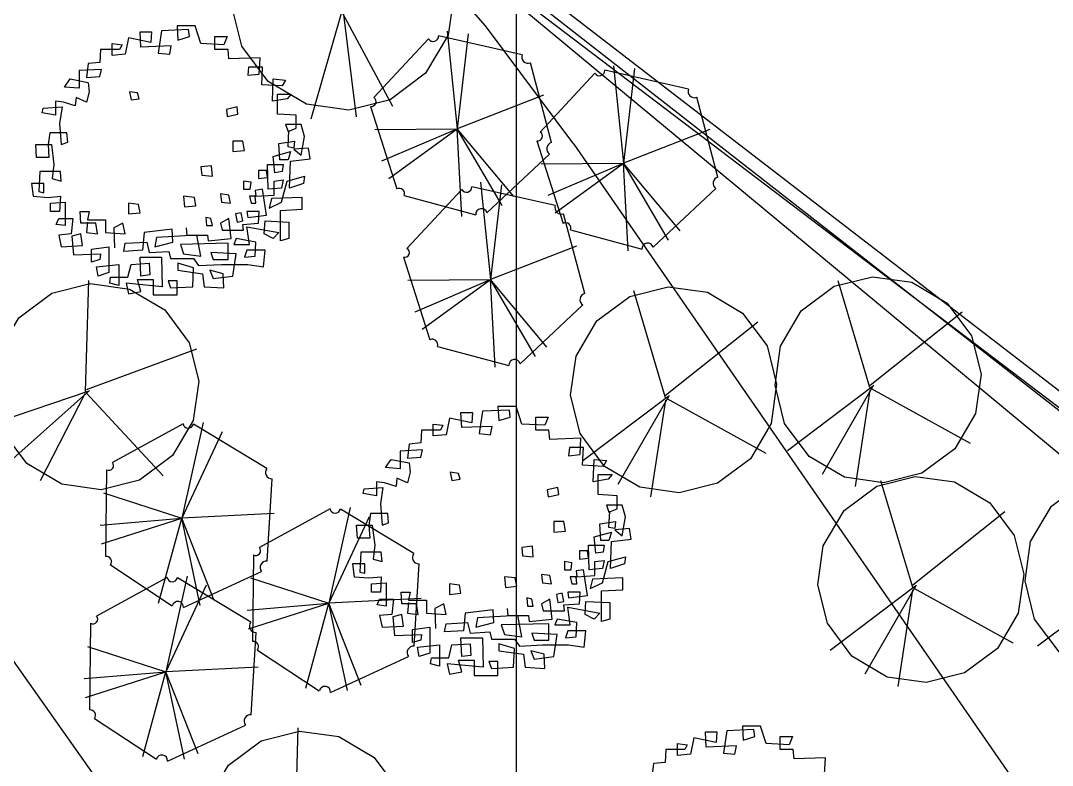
# Model space of a CAD drawing. Header units: millimetres. Extents: x 14950 to 15746, y 1103 to 1809.
# Drawn here: x 15425.802 to 15428.977, y 1490.82 to 1493.112 of the extents above; entities that cross this region are included whole.
import ezdxf
from ezdxf.xclip import XClip

# ---------------------------------------------------------------- set-up
doc = ezdxf.new("R2010")
doc.units = ezdxf.units.MM
doc.header["$LTSCALE"] = 10
doc.header["$MEASUREMENT"] = 0
doc.header["$XCLIPFRAME"] = 2
doc.layers.add('TZ-BASE', color=253, linetype='Continuous')

# ---------------------------------------------------------------- blocks, each defined once
blk = doc.blocks.new('JD-DTJ6DGH')
at = {"layer": 'TZ-BASE', "elevation": 38.0498, "flags": 128}
blk.add_lwpolyline([(389.9289, 87.5937), (389.9289, 103.2965), (402.5883, 110.3829)], dxfattribs=at)
blk = doc.blocks.new('JD-DGHCDGH7DFXH')
at = {"layer": 'TZ-BASE', "ltscale": 10}
for p, q in [((368.6344, 32.4021), (397.5454, 10.427)), ((385.3181, 19.8377), (397.5265, 10.4338))]:
    blk.add_line(p, q, dxfattribs=at)
at = {"layer": 'TZ-BASE'}
for p, q in [((396.7644, 2.3519), (383.3386, 21.3418)), ((385.3181, 19.8377), (391.9189, 14.6908)), ((388.9297, 17.0243), (424.2917, -12.3251)), ((389.4593, 16.1242), (389.3615, 15.7848)), ((389.4593, 16.1309), (389.5012, 15.7915)), ((389.4593, 16.1109), (389.613, 15.8248)), ((388.9502, 16.0712), (388.9527, 16.0278)), ((389.0058, 16.0712), (388.9502, 16.0712)), ((389.0235, 16.0169), (389.0058, 16.0712)), ((388.8364, 16.0531), (388.8718, 16.0531)), ((388.8389, 16.0061), (388.8364, 16.0531)), ((388.8718, 16.0531), (388.8692, 16.0206)), ((388.9021, 16.0567), (388.892, 15.988)), ((388.9856, 16.0603), (388.9021, 16.0567)), ((388.9527, 16.0278), (388.9881, 16.0386)), ((388.9881, 16.0386), (388.9856, 16.0603)), ((389.0665, 16.0386), (389.1045, 16.0386)), ((389.0665, 15.9989), (389.0665, 16.0386)), ((389.1045, 16.0386), (389.0944, 16.0133)), ((390.012, 15.9826), (389.755, 16.0406)), ((389.7819, 16.055), (389.8124, 15.7551)), ((389.8464, 16.0468), (389.8124, 15.7551)), ((388.7504, 16.0169), (388.7807, 16.0133)), ((388.7504, 15.9808), (388.7504, 16.0169)), ((388.7807, 16.0133), (388.7731, 15.9989)), ((388.801, 16.035), (388.7908, 15.9844)), ((388.8692, 16.0206), (388.801, 16.035)), ((388.9325, 16.0097), (388.8389, 16.0061)), ((388.9274, 15.9844), (388.9325, 16.0097)), ((389.0944, 16.0133), (389.0235, 16.0169)), ((389.7243, 16.032), (389.5554, 15.8506)), ((388.7149, 15.9989), (388.7124, 15.9591)), ((388.7731, 15.9989), (388.7149, 15.9989)), ((388.7908, 15.9844), (388.7504, 15.9808)), ((388.892, 15.988), (388.9274, 15.9844)), ((389.107, 15.9989), (389.0665, 15.9989)), ((389.1095, 15.97), (389.107, 15.9989)), ((389.2057, 15.9736), (389.1095, 15.97)), ((389.2031, 15.923), (389.2057, 15.9736)), ((388.677, 15.9555), (388.6719, 15.9121)), ((388.7124, 15.9591), (388.677, 15.9555)), ((389.1703, 15.9447), (389.1677, 15.9194)), ((389.2133, 15.9447), (389.1703, 15.9447)), ((389.2107, 15.8904), (389.2133, 15.9447)), ((390.103, 15.7122), (390.0375, 15.9576)), ((390.2938, 15.949), (390.3243, 15.6492)), ((390.3583, 15.9408), (390.3243, 15.6492)), ((388.7175, 15.9374), (388.6492, 15.9338)), ((388.6492, 15.9338), (388.6492, 15.8796)), ((388.6719, 15.9121), (388.7124, 15.9157)), ((388.7124, 15.9157), (388.7175, 15.9374)), ((389.1677, 15.9194), (389.2031, 15.923)), ((390.2362, 15.9261), (390.0673, 15.7447)), ((390.5239, 15.8767), (390.2669, 15.9347)), ((388.6037, 15.8832), (388.6214, 15.9085)), ((388.6492, 15.8796), (388.6037, 15.8832)), ((388.6214, 15.9085), (388.677, 15.8977)), ((388.677, 15.8977), (388.6795, 15.8687)), ((389.274, 15.8868), (389.2107, 15.8904)), ((389.2436, 15.8398), (389.2461, 15.9085)), ((389.2461, 15.9085), (389.2841, 15.9049)), ((389.2841, 15.9049), (389.274, 15.8868)), ((388.6391, 15.8507), (388.6365, 15.8254)), ((388.6719, 15.8362), (388.6391, 15.8507)), ((388.6795, 15.8687), (388.6719, 15.8362)), ((388.8288, 15.8651), (388.8035, 15.8687)), ((388.8035, 15.8687), (388.8085, 15.8434)), ((388.8085, 15.8434), (388.8338, 15.8471)), ((388.8338, 15.8471), (388.8288, 15.8651)), ((389.2891, 15.8471), (389.2436, 15.8398)), ((389.2588, 15.8615), (389.3018, 15.8615)), ((389.2588, 15.8001), (389.2588, 15.8615)), ((389.3018, 15.8615), (389.2891, 15.8471)), ((390.0777, 15.8581), (389.8124, 15.7551)), ((390.6149, 15.6063), (390.5495, 15.8517)), ((388.5354, 15.8037), (388.5379, 15.8181)), ((388.5379, 15.8181), (388.5961, 15.8218)), ((388.6011, 15.8362), (388.5758, 15.8398)), ((388.5758, 15.8398), (388.5758, 15.7965)), ((388.5961, 15.8218), (388.5885, 15.7712)), ((388.6365, 15.8254), (388.6011, 15.8362)), ((389.1348, 15.8218), (389.102, 15.8145)), ((389.102, 15.8145), (389.1045, 15.7928)), ((389.1374, 15.8001), (389.1348, 15.8218)), ((389.5452, 15.8237), (389.6262, 15.5695)), ((388.5758, 15.7965), (388.5354, 15.8037)), ((389.1045, 15.7928), (389.1374, 15.8001)), ((389.317, 15.7965), (389.2588, 15.8001)), ((389.317, 15.7567), (389.317, 15.7965)), ((388.5885, 15.7712), (388.5935, 15.7061)), ((389.2841, 15.7675), (389.2917, 15.7459)), ((389.3321, 15.7675), (389.2841, 15.7675)), ((389.2917, 15.7459), (389.317, 15.7567)), ((389.3423, 15.7314), (389.3321, 15.7675)), ((389.5586, 15.753), (389.8124, 15.7551)), ((389.5803, 15.6559), (389.8124, 15.7551)), ((389.6022, 15.6019), (389.8124, 15.7551)), ((389.9862, 15.5464), (389.8124, 15.7551)), ((389.9508, 15.5182), (389.8124, 15.7551)), ((389.8267, 15.4847), (389.8124, 15.7551)), ((390.5896, 15.7522), (390.3243, 15.6492)), ((388.5581, 15.7422), (388.5531, 15.7061)), ((388.6112, 15.7422), (388.5581, 15.7422)), ((388.6138, 15.7133), (388.6112, 15.7422)), ((389.2917, 15.6989), (389.2942, 15.7495)), ((389.3321, 15.6736), (389.3423, 15.7314)), ((388.5151, 15.7061), (388.5632, 15.7061)), ((388.5177, 15.6663), (388.5151, 15.7061)), ((388.5531, 15.7061), (388.5556, 15.6663)), ((388.5632, 15.7061), (388.5708, 15.6446)), ((388.5935, 15.7061), (388.6138, 15.7133)), ((389.1525, 15.7169), (389.1222, 15.7169)), ((389.1222, 15.7169), (389.1222, 15.6844)), ((389.1222, 15.6844), (389.1576, 15.688)), ((389.1576, 15.688), (389.1525, 15.7169)), ((389.2638, 15.7097), (389.3119, 15.7169)), ((389.2664, 15.6591), (389.2638, 15.7097)), ((389.3094, 15.6952), (389.2917, 15.6989)), ((389.3119, 15.7169), (389.3094, 15.6952)), ((389.3549, 15.6952), (389.3094, 15.6916)), ((389.3094, 15.6916), (389.3321, 15.6736)), ((389.36, 15.6627), (389.3549, 15.6952)), ((390.0571, 15.7178), (390.1381, 15.4635)), ((390.1718, 15.7075), (401.8806, -1.233)), ((388.5556, 15.6663), (388.5177, 15.6663)), ((389.2461, 15.6699), (389.2993, 15.6844)), ((389.2512, 15.6193), (389.2461, 15.6699)), ((389.2917, 15.6591), (389.2664, 15.6591)), ((389.2993, 15.6844), (389.2917, 15.6591)), ((389.2967, 15.5724), (389.2993, 15.6555)), ((389.2993, 15.6555), (389.36, 15.6627)), ((389.9038, 15.4959), (390.0965, 15.6767)), ((388.5708, 15.6446), (388.5657, 15.6013)), ((389.0564, 15.641), (389.0235, 15.6374)), ((389.0235, 15.6374), (389.0261, 15.6121)), ((389.059, 15.6085), (389.0564, 15.641)), ((389.2259, 15.6266), (389.2006, 15.6266)), ((389.2006, 15.6266), (389.2006, 15.6013)), ((389.2284, 15.6049), (389.2259, 15.6266)), ((389.2284, 15.6446), (389.2765, 15.6446)), ((389.231, 15.5687), (389.2284, 15.6446)), ((389.2765, 15.6446), (389.274, 15.623)), ((390.0705, 15.6471), (390.3243, 15.6492)), ((390.0922, 15.55), (390.3243, 15.6492)), ((390.1141, 15.496), (390.3243, 15.6492)), ((390.4981, 15.4404), (390.3243, 15.6492)), ((390.4628, 15.4123), (390.3243, 15.6492)), ((390.3387, 15.3788), (390.3243, 15.6492)), ((388.5278, 15.623), (388.5252, 15.5615)), ((388.591, 15.623), (388.5278, 15.623)), ((388.5657, 15.6013), (388.5935, 15.594)), ((388.5935, 15.594), (388.591, 15.623)), ((389.0261, 15.6121), (389.059, 15.6085)), ((389.1778, 15.5904), (389.1551, 15.594)), ((389.1551, 15.594), (389.1551, 15.5687)), ((389.2006, 15.6013), (389.2284, 15.6049)), ((389.2487, 15.594), (389.2765, 15.5977)), ((389.2487, 15.5507), (389.2487, 15.594)), ((389.274, 15.623), (389.2512, 15.6193)), ((389.2765, 15.5977), (389.2714, 15.5724)), ((389.2714, 15.529), (389.2891, 15.594)), ((389.2891, 15.594), (389.3423, 15.6085)), ((389.3423, 15.6085), (389.3397, 15.5868)), ((388.5025, 15.5868), (388.5075, 15.547)), ((388.5404, 15.5868), (388.5025, 15.5868)), ((388.5252, 15.5615), (388.5404, 15.5579)), ((388.5404, 15.5579), (388.5404, 15.5868)), ((389.1551, 15.5687), (389.1753, 15.5687)), ((389.1753, 15.5687), (389.1778, 15.5904)), ((389.2133, 15.5687), (389.1905, 15.5651)), ((389.1905, 15.5651), (389.193, 15.547)), ((389.2259, 15.4892), (389.2133, 15.5687)), ((389.2714, 15.5724), (389.231, 15.5687)), ((389.3397, 15.5868), (389.2967, 15.5724)), ((389.8265, 15.5678), (389.6576, 15.3864)), ((390.1142, 15.5184), (389.8572, 15.5764)), ((389.8842, 15.5907), (389.9147, 15.2909)), ((389.9486, 15.5826), (389.9147, 15.2909)), ((390.4157, 15.39), (390.6084, 15.5708)), ((388.5075, 15.547), (388.5531, 15.5434)), ((388.5531, 15.5434), (388.591, 15.547)), ((388.5607, 15.5254), (388.6062, 15.529)), ((388.591, 15.547), (388.5885, 15.5001)), ((388.6062, 15.529), (388.6062, 15.4567)), ((389.0033, 15.5434), (388.9704, 15.547)), ((388.9704, 15.547), (388.973, 15.5145)), ((389.0084, 15.5181), (389.0033, 15.5434)), ((389.1095, 15.5507), (389.0843, 15.5543)), ((389.0843, 15.5543), (389.0868, 15.529)), ((389.0868, 15.529), (389.1146, 15.5254)), ((389.1146, 15.5254), (389.1095, 15.5507)), ((389.1905, 15.547), (389.1728, 15.547)), ((389.1728, 15.547), (389.1778, 15.5254)), ((389.193, 15.5254), (389.1905, 15.547)), ((389.193, 15.547), (389.2487, 15.5507)), ((389.2411, 15.5398), (389.2335, 15.5109)), ((389.2335, 15.5109), (389.2714, 15.529)), ((389.3347, 15.5434), (389.2411, 15.5398)), ((389.3347, 15.5073), (389.3347, 15.5434)), ((389.6492, 15.5492), (389.8692, 15.4902)), ((388.5607, 15.5001), (388.5607, 15.5254)), ((388.5885, 15.5001), (388.5607, 15.5001)), ((388.6517, 15.5001), (388.6795, 15.5001)), ((388.6542, 15.4639), (388.6517, 15.5001)), ((388.6795, 15.5001), (388.6745, 15.4748)), ((388.8313, 15.5217), (388.801, 15.5254)), ((388.801, 15.5254), (388.801, 15.4928)), ((388.801, 15.4928), (388.8364, 15.4964)), ((388.8364, 15.4964), (388.8313, 15.5217)), ((388.973, 15.5145), (389.0084, 15.5181)), ((389.1475, 15.4964), (389.1298, 15.4928)), ((389.1525, 15.4711), (389.1475, 15.4964)), ((389.1652, 15.5001), (389.1677, 15.482)), ((389.2031, 15.5001), (389.1652, 15.5001)), ((389.1778, 15.5254), (389.193, 15.5254)), ((389.2006, 15.4639), (389.2031, 15.5001)), ((389.2689, 15.5037), (389.3347, 15.5073)), ((389.2689, 15.4097), (389.2689, 15.5037)), ((388.5784, 15.4603), (388.5859, 15.4784)), ((388.5859, 15.4784), (388.6289, 15.4784)), ((388.6289, 15.4784), (388.6239, 15.4314)), ((388.6745, 15.4675), (388.6719, 15.435)), ((388.6745, 15.4748), (388.7301, 15.4748)), ((388.7301, 15.4748), (388.7301, 15.435)), ((389.0539, 15.4784), (389.0387, 15.482)), ((389.0387, 15.482), (389.0412, 15.4567)), ((389.059, 15.4567), (389.0539, 15.4784)), ((389.1095, 15.4784), (389.0843, 15.4639)), ((389.1171, 15.4169), (389.1095, 15.4784)), ((389.1298, 15.4928), (389.1348, 15.4675)), ((389.1348, 15.4675), (389.1525, 15.4711)), ((389.1677, 15.482), (389.2259, 15.4892)), ((389.2183, 15.4314), (389.2208, 15.4711)), ((389.2208, 15.4711), (389.2942, 15.4675)), ((389.2942, 15.4675), (389.2942, 15.4169)), ((390.2052, 15.248), (390.1398, 15.4934)), ((388.6062, 15.4567), (388.5784, 15.4603)), ((388.6998, 15.4639), (388.6542, 15.4639)), ((388.6719, 15.435), (388.7048, 15.4314)), ((388.7048, 15.4314), (388.6998, 15.4639)), ((388.7301, 15.435), (388.7908, 15.4314)), ((388.7832, 15.4639), (388.7554, 15.4495)), ((388.7554, 15.4495), (388.758, 15.388)), ((388.7908, 15.4314), (388.7832, 15.4639)), ((388.849, 15.435), (388.844, 15.3808)), ((388.935, 15.4458), (388.849, 15.435)), ((388.9375, 15.4061), (388.935, 15.4458)), ((388.978, 15.4495), (388.9805, 15.4278)), ((389.0412, 15.4567), (389.059, 15.4567)), ((389.0843, 15.4639), (389.0893, 15.4422)), ((389.0893, 15.4422), (389.1551, 15.4422)), ((389.1525, 15.4603), (389.2006, 15.4639)), ((389.1551, 15.4422), (389.1525, 15.4603)), ((389.1652, 15.4531), (389.2638, 15.435)), ((389.1728, 15.3989), (389.1652, 15.4531)), ((389.2638, 15.435), (389.2461, 15.4169)), ((390.1612, 15.4433), (390.3812, 15.3843)), ((388.6239, 15.4314), (388.5859, 15.4278)), ((388.5859, 15.4278), (388.5935, 15.3916)), ((388.6542, 15.4314), (388.6264, 15.4242)), ((388.6264, 15.4242), (388.6315, 15.3663)), ((388.6593, 15.3952), (388.6542, 15.4314)), ((388.7858, 15.3772), (388.7908, 15.4025)), ((388.7908, 15.4025), (388.8566, 15.4061)), ((388.8566, 15.4061), (388.8642, 15.3735)), ((388.887, 15.4205), (388.8819, 15.3916)), ((388.8819, 15.3916), (388.9375, 15.4061)), ((389.0109, 15.4278), (388.887, 15.4205)), ((389.107, 15.4025), (388.9603, 15.3989)), ((388.9805, 15.4278), (389.0438, 15.4278)), ((389.0235, 15.3627), (389.0109, 15.4278)), ((389.0438, 15.4278), (389.0463, 15.4097)), ((389.0463, 15.4097), (389.1171, 15.4169)), ((389.107, 15.3519), (389.107, 15.4025)), ((389.1323, 15.4169), (389.1247, 15.3989)), ((389.193, 15.4061), (389.1323, 15.4169)), ((389.1905, 15.3627), (389.193, 15.4061)), ((389.2461, 15.4169), (389.2183, 15.4314)), ((389.2942, 15.4169), (389.2689, 15.4097)), ((388.5935, 15.3916), (388.6593, 15.3952)), ((388.6315, 15.3663), (388.7149, 15.3699)), ((388.6871, 15.3844), (388.7402, 15.3916)), ((388.6871, 15.3446), (388.6871, 15.3844)), ((388.7149, 15.3699), (388.7124, 15.3519)), ((388.7402, 15.3916), (388.7402, 15.3121)), ((388.844, 15.3808), (388.7858, 15.3772)), ((388.8642, 15.3735), (388.9249, 15.3772)), ((388.9249, 15.3772), (388.93, 15.3555)), ((388.9603, 15.3989), (388.9704, 15.3699)), ((388.9704, 15.3699), (389.0235, 15.3627)), ((389.0539, 15.3735), (389.0615, 15.3519)), ((389.1323, 15.3699), (389.0539, 15.3735)), ((389.1222, 15.3013), (389.1323, 15.3699)), ((389.1247, 15.3989), (389.1728, 15.3989)), ((389.1652, 15.3808), (389.1576, 15.3591)), ((389.2208, 15.3808), (389.1652, 15.3808)), ((389.2158, 15.3302), (389.2208, 15.3808)), ((390.1799, 15.3939), (389.9147, 15.2909)), ((388.7124, 15.3519), (388.6871, 15.3446)), ((388.7023, 15.3302), (388.7706, 15.3374)), ((388.7706, 15.3374), (388.7706, 15.2723)), ((388.7984, 15.2976), (388.8085, 15.3374)), ((388.8085, 15.3374), (388.8642, 15.341)), ((388.8364, 15.3591), (388.9021, 15.3591)), ((388.8389, 15.3013), (388.8364, 15.3591)), ((388.8642, 15.341), (388.8667, 15.3049)), ((388.9021, 15.3591), (388.9047, 15.2687)), ((388.93, 15.3555), (389.0008, 15.3555)), ((388.9527, 15.341), (388.9527, 15.3193)), ((389.0008, 15.3266), (388.9527, 15.341)), ((389.0008, 15.3555), (389.016, 15.3338)), ((389.016, 15.3338), (389.0868, 15.3374)), ((389.0615, 15.3519), (389.107, 15.3519)), ((389.0868, 15.3374), (389.1677, 15.3374)), ((389.1576, 15.3591), (389.1905, 15.3627)), ((389.1677, 15.3374), (389.2158, 15.3302)), ((389.6474, 15.3595), (389.7284, 15.1053)), ((388.7074, 15.3013), (388.7023, 15.3302)), ((388.7402, 15.3121), (388.7074, 15.3013)), ((388.9527, 15.3193), (389.0286, 15.3085)), ((388.9982, 15.2687), (389.0008, 15.3266)), ((389.0286, 15.3085), (389.0337, 15.2687)), ((389.0514, 15.3193), (389.0615, 15.294)), ((389.0918, 15.3085), (389.0514, 15.3193)), ((389.0944, 15.2651), (389.0918, 15.3085)), ((388.6684, 14.9456), (388.6787, 15.2882)), ((388.7428, 15.2796), (388.7453, 15.2976)), ((388.7706, 15.2723), (388.7428, 15.2796)), ((388.7453, 15.2976), (388.7984, 15.2976)), ((388.7934, 15.2796), (388.801, 15.247)), ((388.9047, 15.2687), (388.7934, 15.2796)), ((388.8288, 15.2904), (388.8768, 15.2904)), ((388.8389, 15.2543), (388.8288, 15.2904)), ((388.8667, 15.3049), (388.8389, 15.3013)), ((388.8768, 15.2904), (388.8768, 15.2434)), ((388.9224, 15.2868), (388.93, 15.2651)), ((388.9502, 15.2868), (388.9224, 15.2868)), ((388.9502, 15.2434), (388.9502, 15.2868)), ((389.0615, 15.294), (389.1222, 15.3013)), ((389.6608, 15.2888), (389.9147, 15.2909)), ((389.6825, 15.1917), (389.9147, 15.2909)), ((389.7044, 15.1377), (389.9147, 15.2909)), ((390.0884, 15.0822), (389.9147, 15.2909)), ((390.0531, 15.054), (389.9147, 15.2909)), ((389.929, 15.0205), (389.9147, 15.2909)), ((391.0827, 14.958), (390.9846, 15.2864)), ((388.801, 15.247), (388.8389, 15.2543)), ((388.8768, 15.2434), (388.9502, 15.2434)), ((388.93, 15.2651), (388.9982, 15.2687)), ((389.0337, 15.2687), (389.0944, 15.2651)), ((390.4536, 14.9271), (390.3555, 15.2555)), ((390.0061, 15.0317), (390.1987, 15.2125)), ((391.083, 14.9655), (391.3666, 15.1915)), ((390.4539, 14.9346), (390.7375, 15.1606)), ((389.7515, 15.085), (389.9715, 15.026)), ((388.671, 14.9527), (389.0114, 15.0779)), ((391.0899, 14.9603), (390.8285, 14.7638)), ((391.0936, 14.9652), (390.9355, 14.6909)), ((388.6759, 14.9456), (388.366, 14.8413)), ((388.681, 14.9491), (388.4446, 14.7384)), ((388.6658, 14.9386), (388.5288, 14.6709)), ((388.6708, 14.9421), (388.9076, 14.6864)), ((390.4608, 14.9294), (390.1994, 14.7329)), ((390.4645, 14.9343), (390.3064, 14.66)), ((391.0824, 14.9504), (391.0367, 14.6532)), ((391.0861, 14.9554), (391.3913, 14.7872)), ((389.9379, 14.8999), (389.9404, 14.8565)), ((389.9935, 14.8999), (389.9379, 14.8999)), ((390.0112, 14.8457), (389.9935, 14.8999)), ((390.4534, 14.9195), (390.4076, 14.6223)), ((390.4571, 14.9245), (390.7623, 14.7563)), ((389.7886, 14.8637), (389.7785, 14.8131)), ((389.8569, 14.8493), (389.7886, 14.8637)), ((389.824, 14.8818), (389.8594, 14.8818)), ((389.8266, 14.8348), (389.824, 14.8818)), ((389.8594, 14.8818), (389.8569, 14.8493)), ((389.8898, 14.8854), (389.8797, 14.8167)), ((389.9733, 14.889), (389.8898, 14.8854)), ((389.9404, 14.8565), (389.9758, 14.8673)), ((389.9758, 14.8673), (389.9733, 14.889)), ((390.0542, 14.8673), (390.0922, 14.8673)), ((390.0542, 14.8276), (390.0542, 14.8673)), ((390.0922, 14.8673), (390.082, 14.842)), ((388.9685, 14.8467), (388.751, 14.7277)), ((389.0304, 14.8503), (388.9649, 14.5561)), ((389.226, 14.7092), (389.0003, 14.8452)), ((389.738, 14.8457), (389.7684, 14.842)), ((389.738, 14.8095), (389.738, 14.8457)), ((389.7684, 14.842), (389.7608, 14.8276)), ((389.9202, 14.8384), (389.8266, 14.8348)), ((389.9151, 14.8131), (389.9202, 14.8384)), ((390.082, 14.842), (390.0112, 14.8457)), ((389.089, 14.8223), (388.9649, 14.5561)), ((389.7026, 14.8276), (389.7001, 14.7878)), ((389.7608, 14.8276), (389.7026, 14.8276)), ((389.7785, 14.8131), (389.738, 14.8095)), ((389.8797, 14.8167), (389.9151, 14.8131)), ((390.0947, 14.8276), (390.0542, 14.8276)), ((390.0972, 14.7987), (390.0947, 14.8276)), ((390.1933, 14.8023), (390.0972, 14.7987)), ((390.1908, 14.7517), (390.1933, 14.8023)), ((389.7052, 14.7661), (389.6369, 14.7625)), ((389.6647, 14.7842), (389.6596, 14.7408)), ((389.7001, 14.7878), (389.6647, 14.7842)), ((389.7001, 14.7444), (389.7052, 14.7661)), ((390.1579, 14.7734), (390.1554, 14.7481)), ((390.2009, 14.7734), (390.1579, 14.7734)), ((390.1984, 14.7191), (390.2009, 14.7734)), ((389.5913, 14.7119), (389.609, 14.7372)), ((389.609, 14.7372), (389.6647, 14.7264)), ((389.6369, 14.7625), (389.6369, 14.7083)), ((389.6596, 14.7408), (389.7001, 14.7444)), ((390.1554, 14.7481), (390.1908, 14.7517)), ((390.2313, 14.6685), (390.2338, 14.7372)), ((390.2338, 14.7372), (390.2718, 14.7336)), ((388.7329, 14.7054), (388.7297, 14.4386)), ((389.6369, 14.7083), (389.5913, 14.7119)), ((389.6647, 14.7264), (389.6672, 14.6975)), ((390.2616, 14.7155), (390.1984, 14.7191)), ((390.2718, 14.7336), (390.2616, 14.7155)), ((389.2272, 14.4239), (389.2424, 14.6774)), ((389.6267, 14.6794), (389.6242, 14.6541)), ((389.6596, 14.6649), (389.6267, 14.6794)), ((389.6672, 14.6975), (389.6596, 14.6649)), ((389.8164, 14.6938), (389.7912, 14.6975)), ((389.7912, 14.6975), (389.7962, 14.6722)), ((389.7962, 14.6722), (389.8215, 14.6758)), ((389.8215, 14.6758), (389.8164, 14.6938)), ((390.2768, 14.6758), (390.2313, 14.6685)), ((390.2465, 14.6902), (390.2895, 14.6902)), ((390.2465, 14.6288), (390.2465, 14.6902)), ((390.2895, 14.6902), (390.2768, 14.6758)), ((391.2142, 14.343), (391.1161, 14.6715)), ((389.523, 14.6324), (389.5256, 14.6468)), ((389.5256, 14.6468), (389.5837, 14.6505)), ((389.5888, 14.6649), (389.5635, 14.6685)), ((389.5635, 14.6685), (389.5635, 14.6252)), ((389.5837, 14.6505), (389.5761, 14.5999)), ((389.6242, 14.6541), (389.5888, 14.6649)), ((390.1225, 14.6505), (390.0896, 14.6432)), ((390.0896, 14.6432), (390.0922, 14.6215)), ((390.125, 14.6288), (390.1225, 14.6505)), ((388.7234, 14.6341), (388.9649, 14.5561)), ((389.5635, 14.6252), (389.523, 14.6324)), ((390.0922, 14.6215), (390.125, 14.6288)), ((390.3046, 14.6252), (390.2465, 14.6288)), ((390.3046, 14.5854), (390.3046, 14.6252)), ((389.421, 14.585), (389.2036, 14.466)), ((389.483, 14.5886), (389.4175, 14.2944)), ((389.6786, 14.4475), (389.4529, 14.5835)), ((389.5761, 14.5999), (389.5812, 14.5348)), ((390.2718, 14.5962), (390.2793, 14.5746)), ((390.3198, 14.5962), (390.2718, 14.5962)), ((390.2793, 14.5746), (390.3046, 14.5854)), ((390.2793, 14.5276), (390.2819, 14.5782)), ((390.3299, 14.5601), (390.3198, 14.5962)), ((391.2145, 14.3506), (391.4981, 14.5766)), ((388.7134, 14.5351), (388.9649, 14.5561)), ((388.7172, 14.4769), (388.9649, 14.5561)), ((388.8934, 14.295), (388.9649, 14.5561)), ((389.2492, 14.5704), (388.9649, 14.5561)), ((389.0641, 14.3033), (388.9649, 14.5561)), ((389.0217, 14.2877), (388.9649, 14.5561)), ((389.5416, 14.5605), (389.4175, 14.2944)), ((389.5458, 14.5709), (389.5407, 14.5348)), ((389.5989, 14.5709), (389.5458, 14.5709)), ((389.6014, 14.542), (389.5989, 14.5709)), ((390.1402, 14.5456), (390.1099, 14.5456)), ((390.1099, 14.5456), (390.1099, 14.5131)), ((390.1453, 14.5167), (390.1402, 14.5456)), ((390.2515, 14.5384), (390.2996, 14.5456)), ((390.2996, 14.5456), (390.297, 14.524)), ((390.3198, 14.5023), (390.3299, 14.5601)), ((389.5028, 14.5348), (389.5509, 14.5348)), ((389.5053, 14.495), (389.5028, 14.5348)), ((389.5407, 14.5348), (389.5433, 14.495)), ((389.5509, 14.5348), (389.5584, 14.4733)), ((389.5812, 14.5348), (389.6014, 14.542)), ((390.1099, 14.5131), (390.1453, 14.5167)), ((390.2338, 14.4986), (390.2869, 14.5131)), ((390.254, 14.4878), (390.2515, 14.5384)), ((390.297, 14.524), (390.2793, 14.5276)), ((390.2869, 14.5131), (390.2793, 14.4878)), ((390.3426, 14.524), (390.297, 14.5203)), ((390.297, 14.5203), (390.3198, 14.5023)), ((390.3476, 14.4914), (390.3426, 14.524)), ((389.5433, 14.495), (389.5053, 14.495)), ((390.2389, 14.448), (390.2338, 14.4986)), ((390.2793, 14.4878), (390.254, 14.4878)), ((390.2844, 14.4011), (390.2869, 14.4842)), ((390.2869, 14.4842), (390.3476, 14.4914)), ((389.5154, 14.4517), (389.5129, 14.3902)), ((389.5787, 14.4517), (389.5154, 14.4517)), ((389.5584, 14.4733), (389.5534, 14.43)), ((389.5812, 14.4227), (389.5787, 14.4517)), ((390.0441, 14.4697), (390.0112, 14.4661)), ((390.0112, 14.4661), (390.0137, 14.4408)), ((390.0466, 14.4372), (390.0441, 14.4697)), ((390.2136, 14.4553), (390.1883, 14.4553)), ((390.1883, 14.4553), (390.1883, 14.43)), ((390.2161, 14.4336), (390.2136, 14.4553)), ((390.2161, 14.4733), (390.2642, 14.4733)), ((390.2186, 14.3974), (390.2161, 14.4733)), ((390.2616, 14.4517), (390.2389, 14.448)), ((390.2642, 14.4733), (390.2616, 14.4517)), ((389.1855, 14.4436), (389.1823, 14.1768)), ((389.5534, 14.43), (389.5812, 14.4227)), ((390.0137, 14.4408), (390.0466, 14.4372)), ((390.1655, 14.4191), (390.1427, 14.4227)), ((390.1427, 14.4227), (390.1427, 14.3974)), ((390.163, 14.3974), (390.1655, 14.4191)), ((390.1883, 14.43), (390.2161, 14.4336)), ((390.2363, 14.4227), (390.2642, 14.4264)), ((390.2363, 14.3794), (390.2363, 14.4227)), ((390.2642, 14.4264), (390.2591, 14.4011)), ((390.2591, 14.3577), (390.2768, 14.4227)), ((390.2768, 14.4227), (390.3299, 14.4372)), ((390.3299, 14.4372), (390.3274, 14.4155)), ((388.7452, 14.4121), (388.9355, 14.2868)), ((388.9701, 14.2814), (389.2099, 14.3923)), ((389.4901, 14.4155), (389.4952, 14.3758)), ((389.5281, 14.4155), (389.4901, 14.4155)), ((389.5129, 14.3902), (389.5281, 14.3866)), ((389.5281, 14.3866), (389.5281, 14.4155)), ((389.6798, 14.1621), (389.6949, 14.4157)), ((390.1427, 14.3974), (390.163, 14.3974)), ((390.2009, 14.3974), (390.1782, 14.3938)), ((390.1782, 14.3938), (390.1807, 14.3758)), ((390.2136, 14.3179), (390.2009, 14.3974)), ((390.2591, 14.4011), (390.2186, 14.3974)), ((390.3274, 14.4155), (390.2844, 14.4011)), ((388.9194, 14.3739), (388.7019, 14.2549)), ((388.9813, 14.3775), (388.9158, 14.0833)), ((389.1769, 14.2364), (388.9512, 14.3724)), ((389.1759, 14.3724), (389.4175, 14.2944)), ((389.4952, 14.3758), (389.5407, 14.3721)), ((389.5407, 14.3721), (389.5787, 14.3758)), ((389.5483, 14.3541), (389.5939, 14.3577)), ((389.5483, 14.3288), (389.5483, 14.3541)), ((389.5787, 14.3758), (389.5761, 14.3288)), ((389.5939, 14.3577), (389.5939, 14.2854)), ((389.819, 14.3505), (389.7886, 14.3541)), ((389.7886, 14.3541), (389.7886, 14.3215)), ((389.991, 14.3721), (389.9581, 14.3758)), ((389.9581, 14.3758), (389.9606, 14.3432)), ((389.996, 14.3468), (389.991, 14.3721)), ((390.0972, 14.3794), (390.0719, 14.383)), ((390.0719, 14.383), (390.0745, 14.3577)), ((390.0745, 14.3577), (390.1023, 14.3541)), ((390.1023, 14.3541), (390.0972, 14.3794)), ((390.1782, 14.3758), (390.1605, 14.3758)), ((390.1605, 14.3758), (390.1655, 14.3541)), ((390.1655, 14.3541), (390.1807, 14.3541)), ((390.1807, 14.3541), (390.1782, 14.3758)), ((390.1807, 14.3758), (390.2363, 14.3794)), ((390.2287, 14.3685), (390.2212, 14.3396)), ((390.2212, 14.3396), (390.2591, 14.3577)), ((390.3223, 14.3721), (390.2287, 14.3685)), ((390.3223, 14.336), (390.3223, 14.3721)), ((391.8594, 14.3583), (391.598, 14.1618)), ((389.0399, 14.3495), (388.9158, 14.0833)), ((389.5761, 14.3288), (389.5483, 14.3288)), ((389.6394, 14.3288), (389.6672, 14.3288)), ((389.6419, 14.2926), (389.6394, 14.3288)), ((389.6672, 14.3288), (389.6622, 14.3035)), ((389.7886, 14.3215), (389.824, 14.3251)), ((389.824, 14.3251), (389.819, 14.3505)), ((389.9606, 14.3432), (389.996, 14.3468)), ((390.1352, 14.3251), (390.1175, 14.3215)), ((390.1175, 14.3215), (390.1225, 14.2962)), ((390.1402, 14.2998), (390.1352, 14.3251)), ((390.1529, 14.3288), (390.1554, 14.3107)), ((390.1908, 14.3288), (390.1529, 14.3288)), ((390.1883, 14.2926), (390.1908, 14.3288)), ((390.2566, 14.3324), (390.3223, 14.336)), ((390.2566, 14.2384), (390.2566, 14.3324)), ((391.2213, 14.3454), (390.96, 14.1488)), ((391.2251, 14.3503), (391.067, 14.0759)), ((391.2139, 14.3355), (391.1682, 14.0383)), ((391.2176, 14.3405), (391.5228, 14.1723)), ((389.166, 14.2733), (389.4175, 14.2944)), ((389.1697, 14.2152), (389.4175, 14.2944)), ((389.346, 14.0333), (389.4175, 14.2944)), ((389.7017, 14.3086), (389.4175, 14.2944)), ((389.5167, 14.0415), (389.4175, 14.2944)), ((389.4743, 14.0259), (389.4175, 14.2944)), ((389.566, 14.289), (389.5736, 14.3071)), ((389.5736, 14.3071), (389.6166, 14.3071)), ((389.6166, 14.3071), (389.6116, 14.2601)), ((389.6874, 14.2926), (389.6419, 14.2926)), ((389.6622, 14.2962), (389.6596, 14.2637)), ((389.6622, 14.3035), (389.7178, 14.3035)), ((389.6925, 14.2601), (389.6874, 14.2926)), ((389.7178, 14.3035), (389.7178, 14.2637)), ((389.7709, 14.2926), (389.7431, 14.2782)), ((389.7785, 14.2601), (389.7709, 14.2926)), ((390.0416, 14.3071), (390.0264, 14.3107)), ((390.0264, 14.3107), (390.0289, 14.2854)), ((390.0466, 14.2854), (390.0416, 14.3071)), ((390.0972, 14.3071), (390.0719, 14.2926)), ((390.0719, 14.2926), (390.077, 14.2709)), ((390.1048, 14.2456), (390.0972, 14.3071)), ((390.1225, 14.2962), (390.1402, 14.2998)), ((390.1402, 14.289), (390.1883, 14.2926)), ((390.1554, 14.3107), (390.2136, 14.3179)), ((390.206, 14.2601), (390.2085, 14.2998)), ((390.2085, 14.2998), (390.2819, 14.2962)), ((390.2819, 14.2962), (390.2819, 14.2456)), ((389.5939, 14.2854), (389.566, 14.289)), ((389.6116, 14.2601), (389.5736, 14.2565)), ((389.6419, 14.2601), (389.6141, 14.2529)), ((389.647, 14.2239), (389.6419, 14.2601)), ((389.6596, 14.2637), (389.6925, 14.2601)), ((389.7178, 14.2637), (389.7785, 14.2601)), ((389.7431, 14.2782), (389.7456, 14.2167)), ((389.8367, 14.2637), (389.8316, 14.2095)), ((389.9227, 14.2745), (389.8367, 14.2637)), ((389.9252, 14.2348), (389.9227, 14.2745)), ((389.9657, 14.2782), (389.9682, 14.2565)), ((390.0289, 14.2854), (390.0466, 14.2854)), ((390.077, 14.2709), (390.1427, 14.2709)), ((390.1427, 14.2709), (390.1402, 14.289)), ((390.1529, 14.2818), (390.2515, 14.2637)), ((390.1605, 14.2276), (390.1529, 14.2818)), ((390.2338, 14.2456), (390.206, 14.2601)), ((390.2515, 14.2637), (390.2338, 14.2456)), ((388.6838, 14.2326), (388.6806, 13.9658)), ((389.5736, 14.2565), (389.5812, 14.2203)), ((389.6141, 14.2529), (389.6191, 14.195)), ((389.7734, 14.2059), (389.7785, 14.2312)), ((389.7785, 14.2312), (389.8443, 14.2348)), ((389.8443, 14.2348), (389.8519, 14.2023)), ((389.8746, 14.2492), (389.8696, 14.2203)), ((389.8696, 14.2203), (389.9252, 14.2348)), ((389.9986, 14.2565), (389.8746, 14.2492)), ((390.0947, 14.2312), (389.948, 14.2276)), ((389.948, 14.2276), (389.9581, 14.1986)), ((389.9682, 14.2565), (390.0315, 14.2565)), ((390.0112, 14.1914), (389.9986, 14.2565)), ((390.0315, 14.2565), (390.034, 14.2384)), ((390.034, 14.2384), (390.1048, 14.2456)), ((390.0947, 14.1806), (390.0947, 14.2312)), ((390.12, 14.2456), (390.1124, 14.2276)), ((390.1124, 14.2276), (390.1605, 14.2276)), ((390.1807, 14.2348), (390.12, 14.2456)), ((390.1782, 14.1914), (390.1807, 14.2348)), ((390.2819, 14.2456), (390.2566, 14.2384)), ((389.1781, 13.9511), (389.1933, 14.2046)), ((389.5812, 14.2203), (389.647, 14.2239)), ((389.6191, 14.195), (389.7026, 14.1986)), ((389.6748, 14.2131), (389.7279, 14.2203)), ((389.6748, 14.1733), (389.6748, 14.2131)), ((389.7026, 14.1986), (389.7001, 14.1806)), ((389.7279, 14.2203), (389.7279, 14.1408)), ((389.8316, 14.2095), (389.7734, 14.2059)), ((389.8519, 14.2023), (389.9126, 14.2059)), ((389.9126, 14.2059), (389.9176, 14.1842)), ((389.9581, 14.1986), (390.0112, 14.1914)), ((390.0416, 14.2023), (390.0492, 14.1806)), ((390.12, 14.1986), (390.0416, 14.2023)), ((390.1099, 14.13), (390.12, 14.1986)), ((390.1529, 14.2095), (390.1453, 14.1878)), ((390.2085, 14.2095), (390.1529, 14.2095)), ((390.2035, 14.1589), (390.2085, 14.2095)), ((389.7001, 14.1806), (389.6748, 14.1733)), ((389.69, 14.1589), (389.7583, 14.1661)), ((389.7583, 14.1661), (389.7583, 14.101)), ((389.7861, 14.1263), (389.7962, 14.1661)), ((389.7962, 14.1661), (389.8519, 14.1697)), ((389.824, 14.1878), (389.8898, 14.1878)), ((389.8266, 14.13), (389.824, 14.1878)), ((389.8519, 14.1697), (389.8544, 14.1336)), ((389.8898, 14.1878), (389.8923, 14.0974)), ((389.9176, 14.1842), (389.9885, 14.1842)), ((389.9404, 14.1697), (389.9404, 14.148)), ((389.9885, 14.1553), (389.9404, 14.1697)), ((389.9885, 14.1842), (390.0036, 14.1625)), ((390.0036, 14.1625), (390.0745, 14.1661)), ((390.0492, 14.1806), (390.0947, 14.1806)), ((390.0745, 14.1661), (390.1554, 14.1661)), ((390.1453, 14.1878), (390.1782, 14.1914)), ((390.1554, 14.1661), (390.2035, 14.1589)), ((388.6743, 14.1613), (388.9158, 14.0833)), ((389.1978, 14.1503), (389.388, 14.0251)), ((389.695, 14.13), (389.69, 14.1589)), ((389.7279, 14.1408), (389.695, 14.13)), ((389.8544, 14.1336), (389.8266, 14.13)), ((389.9404, 14.148), (390.0163, 14.1372)), ((389.9859, 14.0974), (389.9885, 14.1553)), ((390.0163, 14.1372), (390.0213, 14.0974)), ((390.039, 14.148), (390.0492, 14.1227)), ((390.0795, 14.1372), (390.039, 14.148)), ((390.082, 14.0938), (390.0795, 14.1372)), ((389.4226, 14.0196), (389.6624, 14.1305)), ((389.7304, 14.1083), (389.733, 14.1263)), ((389.7583, 14.101), (389.7304, 14.1083)), ((389.733, 14.1263), (389.7861, 14.1263)), ((389.781, 14.1083), (389.7886, 14.0757)), ((389.8923, 14.0974), (389.781, 14.1083)), ((389.8164, 14.1191), (389.8645, 14.1191)), ((389.8266, 14.083), (389.8164, 14.1191)), ((389.8645, 14.1191), (389.8645, 14.0721)), ((389.91, 14.1155), (389.9176, 14.0938)), ((389.9379, 14.1155), (389.91, 14.1155)), ((389.9379, 14.0721), (389.9379, 14.1155)), ((390.0492, 14.1227), (390.1099, 14.13)), ((388.6643, 14.0623), (388.9158, 14.0833)), ((388.6681, 14.0042), (388.9158, 14.0833)), ((388.8443, 13.8222), (388.9158, 14.0833)), ((389.2001, 14.0976), (388.9158, 14.0833)), ((389.015, 13.8305), (388.9158, 14.0833)), ((388.9726, 13.8149), (388.9158, 14.0833)), ((389.7886, 14.0757), (389.8266, 14.083)), ((389.8645, 14.0721), (389.9379, 14.0721)), ((389.9176, 14.0938), (389.9859, 14.0974)), ((390.0213, 14.0974), (390.082, 14.0938)), ((388.6961, 13.9393), (388.8864, 13.814)), ((388.921, 13.8086), (389.1608, 13.9195)), ((389.3128, 13.5683), (389.3231, 13.9109)), ((390.69, 13.9164), (390.6925, 13.873)), ((390.7456, 13.9164), (390.69, 13.9164)), ((390.7633, 13.8622), (390.7456, 13.9164)), ((390.5408, 13.8803), (390.5306, 13.8297)), ((390.6091, 13.8658), (390.5408, 13.8803)), ((390.5762, 13.8983), (390.6116, 13.8983)), ((390.5787, 13.8514), (390.5762, 13.8983)), ((390.6116, 13.8983), (390.6091, 13.8658)), ((390.6419, 13.902), (390.6318, 13.8333)), ((390.7254, 13.9056), (390.6419, 13.902)), ((390.6925, 13.873), (390.7279, 13.8839)), ((390.7279, 13.8839), (390.7254, 13.9056)), ((390.8063, 13.8839), (390.8443, 13.8839)), ((390.8063, 13.8441), (390.8063, 13.8839)), ((390.8443, 13.8839), (390.8342, 13.8586)), ((390.4902, 13.8622), (390.5205, 13.8586)), ((390.4902, 13.8261), (390.4902, 13.8622)), ((390.5205, 13.8586), (390.5129, 13.8441)), ((390.6723, 13.855), (390.5787, 13.8514)), ((390.6672, 13.8297), (390.6723, 13.855)), ((390.8342, 13.8586), (390.7633, 13.8622)), ((390.4548, 13.8441), (390.4522, 13.8044)), ((390.5129, 13.8441), (390.4548, 13.8441)), ((390.5306, 13.8297), (390.4902, 13.8261)), ((390.6318, 13.8333), (390.6672, 13.8297)), ((390.8468, 13.8441), (390.8063, 13.8441)), ((390.8494, 13.8152), (390.8468, 13.8441)), ((390.9455, 13.8188), (390.8494, 13.8152)), ((390.9429, 13.7682), (390.9455, 13.8188)), ((390.4168, 13.8007), (390.4118, 13.7574)), ((390.4522, 13.8044), (390.4168, 13.8007))]:
    blk.add_line(p, q, dxfattribs=at)
blk.add_arc((385.236, 12.296), 6, 34.6511, 52.0035, dxfattribs=at)
for centre, major_axis in [((389.4602, 16.1548), (0.2293, 0.255)), ((388.6997, 14.961), (0.2123, 0.2361)), ((391.1076, 14.9824), (0.2123, 0.2361)), ((390.4785, 14.9515), (0.2123, 0.2361)), ((391.2391, 14.3675), (0.2123, 0.2361)), ((391.8771, 14.3805), (0.2123, 0.2361)), ((389.3441, 13.5837), (0.2123, 0.2361))]:
    blk.add_ellipse(centre, major_axis=major_axis, ratio=1, dxfattribs=at)
for centre, major_axis, start_param, end_param in [((389.7386, 16.04), (0.011, 0.0122), 2.810229, 5.484201), ((390.0305, 15.976), (0.0132, 0.0146), 1.957942, 4.240579), ((390.2505, 15.9341), (0.011, 0.0122), 2.810229, 5.484201), ((389.5483, 15.8379), (0.0097, 0.0108), 3.65516, 6.510752), ((390.5424, 15.87), (0.0132, 0.0146), 1.957942, 4.240579), ((390.0603, 15.732), (0.0097, 0.0108), 3.65516, 6.510752), ((390.1074, 15.693), (0.0131, 0.0146), 0.959749, 3.282607), ((390.6194, 15.5871), (0.0131, 0.0146), 0.959749, 3.282607), ((389.6336, 15.5547), (-0.0123, 0.0111), 3.537946, 5.9104), ((389.8408, 15.5758), (0.011, 0.0122), 2.810229, 5.484201), ((389.8868, 15.4914), (0.0118, 0.0131), 5.707203, 8.650472), ((390.1328, 15.5118), (0.0132, 0.0146), 1.957942, 4.240579), ((390.1456, 15.4487), (-0.0123, 0.0111), 3.537946, 5.9104), ((390.3987, 15.3854), (0.0118, 0.0131), 5.707203, 8.650472), ((389.6506, 15.3737), (0.0097, 0.0108), 3.65516, 6.510752), ((390.2097, 15.2288), (0.0131, 0.0146), 0.959749, 3.282607), ((389.7359, 15.0905), (-0.0123, 0.0111), 3.537946, 5.9104), ((389.9891, 15.0272), (0.0118, 0.0131), 5.707203, 8.650472), ((388.9846, 14.8497), (0.011, 0.0122), 2.489896, 5.163868), ((388.7404, 14.7179), (0.0097, 0.0108), 3.334828, 6.190419), ((389.2415, 14.6971), (-0.0146, 0.0132), 0.066813, 2.34945), ((389.4371, 14.588), (0.011, 0.0122), 2.489896, 5.163868), ((389.1929, 14.4561), (0.0097, 0.0108), 3.334828, 6.190419), ((388.7321, 14.4222), (-0.0123, 0.0111), 3.217614, 5.590067), ((389.2254, 14.4043), (-0.0146, 0.0131), 5.351805, 7.674664), ((389.694, 14.4353), (-0.0146, 0.0132), 0.066813, 2.34945), ((388.9355, 14.377), (0.011, 0.0122), 2.489896, 5.163868), ((388.9525, 14.2824), (0.0118, 0.0131), 5.38687, 8.330139), ((388.6913, 14.2451), (0.0097, 0.0108), 3.334828, 6.190419), ((389.1924, 14.2243), (-0.0146, 0.0132), 0.066813, 2.34945), ((389.1847, 14.1604), (-0.0123, 0.0111), 3.217614, 5.590067), ((389.678, 14.1426), (-0.0146, 0.0131), 5.351805, 7.674664), ((389.4051, 14.0206), (0.0118, 0.0131), 5.38687, 8.330139), ((388.683, 13.9494), (-0.0123, 0.0111), 3.217614, 5.590067), ((389.1763, 13.9315), (-0.0146, 0.0131), 5.351805, 7.674664), ((388.9034, 13.8096), (0.0118, 0.0131), 5.38687, 8.330139)]:
    blk.add_ellipse(centre, major_axis=major_axis, ratio=1, start_param=start_param, end_param=end_param, dxfattribs=at)

msp = doc.modelspace()

# ---------------------------------------------------------------- block references
at = {"layer": 'TZ-BASE'}
ref = msp.add_blockref('JD-DGHCDGH7DFXH', (15037.333, 1477.0248), dxfattribs=at)
XClip(ref).set_block_clipping_path([(-0.066111234, 74.999970863), (699.933616811, 75.6206052864), (700.0658361092, -74.3793364424), (0.0661112341, -74.999970863)])
msp.add_blockref('JD-DTJ6DGH', (15037.3991, 1402.0249), dxfattribs=at)

doc.saveas('drawing.dxf')
